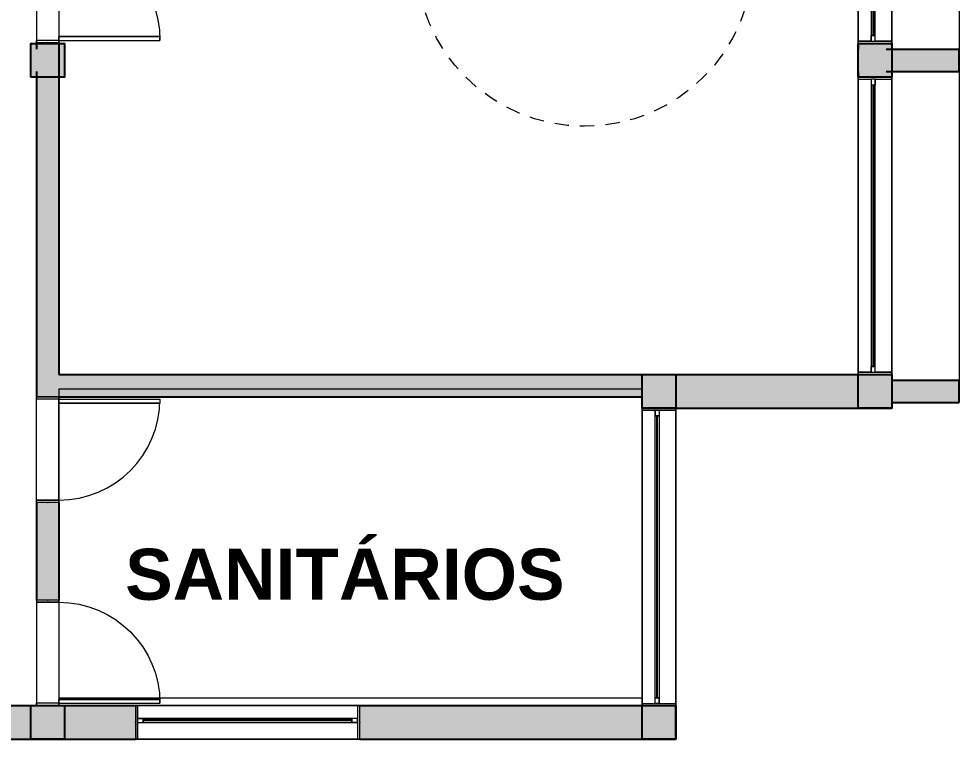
# Model space of a CAD drawing. Header units: metres. Extents: x 512 to 829, y -209 to 245.
# Drawn here: x 789.55 to 797.93, y -45.44 to -39.02 of the extents above; entities that cross this region are included whole.
import ezdxf

# ---------------------------------------------------------------- set-up
doc = ezdxf.new("R2010")
doc.units = ezdxf.units.M
doc.header["$LTSCALE"] = 0.508
doc.set_wipeout_variables(frame=1)
doc.header["$PDSIZE"] = -2
doc.linetypes.add('HIDDEN', pattern=[0.375, 0.25, -0.125])
for name, color, linetype, lineweight in [('COVID-DISTANCIAMENTO', 253, 'HIDDEN', 5), ('None', 7, 'Continuous', 5), ('NãoImprimir', 7, 'Continuous', 5), ('Peitoris', 2, 'Continuous', 5), ('Telhado-Princ', 7, 'Continuous', 5)]:
    doc.layers.add(name, color=color, linetype=linetype, lineweight=lineweight)
doc.styles.add('Arial (bold)', font='arialbd.ttf')

# ---------------------------------------------------------------- blocks, each defined once
blk = doc.blocks.new('Grupo-3505')
at = {"color": 7, "linetype": 'Continuous', "lineweight": 5}
for points in [[(-1.325, 0.15), (-1.30595, 0.15), (-1.30595, -0.15), (-1.325, -0.15)], [(1.30595, 0.15), (1.325, 0.15), (1.325, -0.15), (1.30595, -0.15)]]:
    blk.add_wipeout(points, dxfattribs=at).dxf.layer = 'None'
at = {"layer": 'None', "color": 7, "linetype": 'Continuous', "lineweight": 5}
for points in [[(-1.325, 0.15), (-1.30595, 0.15), (-1.30595, -0.15), (-1.325, -0.15)], [(1.30595, 0.15), (1.325, 0.15), (1.325, -0.15), (1.30595, -0.15)]]:
    blk.add_lwpolyline(points, close=True, dxfattribs=at)
blk = doc.blocks.new('Grupo-3506')
at = {"layer": 'None', "color": 7}
blk.add_blockref('Grupo-3505', (0, 0), dxfattribs=at)
at = {"layer": 'None', "color": 7, "linetype": 'Continuous', "lineweight": 5}
for p, q in [((-1.325, 0.15), (-1.30595, 0.15)), ((-1.30595, 0.15), (-1.30595, -0.15)), ((1.325, 0.15), (1.30595, 0.15)), ((1.30595, 0.15), (1.30595, -0.15)), ((-1.325, -0.15), (-1.30595, -0.15)), ((1.325, -0.15), (1.30595, -0.15))]:
    blk.add_line(p, q, dxfattribs=at)
blk = doc.blocks.new('Grupo-3507')
at = {"layer": 'None', "color": 7, "linetype": 'Continuous', "lineweight": 5}
for p, q in [((-1.30595, 0.034925), (-1.30595, 0)), ((1.30595, 0.034925), (1.30595, 0))]:
    blk.add_line(p, q, dxfattribs=at)
blk = doc.blocks.new('Grupo-3508')
at = {"color": 7, "linetype": 'Continuous', "lineweight": 5}
for points in [[(-1.30595, 0.034925), (-1.25515, 0.034925), (-1.25515, 0), (-1.30595, 0)], [(1.25515, 0.034925), (1.30595, 0.034925), (1.30595, 0), (1.25515, 0)]]:
    blk.add_wipeout(points, dxfattribs=at).dxf.layer = 'None'
at = {"layer": 'None', "color": 7, "linetype": 'Continuous', "lineweight": 5}
for points in [[(-1.30595, 0.034925), (-1.25515, 0.034925), (-1.25515, 0), (-1.30595, 0)], [(1.25515, 0.034925), (1.30595, 0.034925), (1.30595, 0), (1.25515, 0)]]:
    blk.add_lwpolyline(points, close=True, dxfattribs=at)
blk = doc.blocks.new('Grupo-3509')
at = {"layer": 'None', "color": 7}
blk.add_blockref('Grupo-3507', (0, 0), dxfattribs=at)
at = {"color": 7, "linetype": 'Continuous', "lineweight": 5}
blk.add_wipeout([(-1.25515, 0.034925), (1.25515, 0.034925), (1.25515, 0), (-1.25515, 0)], dxfattribs=at).dxf.layer = 'None'
at = {"layer": 'None', "color": 7, "linetype": 'Continuous', "lineweight": 5}
blk.add_lwpolyline([(-1.25515, 0.034925), (1.25515, 0.034925), (1.25515, 0), (-1.25515, 0)], close=True, dxfattribs=at)
at = {"layer": 'None', "color": 7}
blk.add_blockref('Grupo-3508', (0, 0), dxfattribs=at)
at = {"layer": 'None', "color": 7, "linetype": 'Continuous', "lineweight": 5}
for p, q in [((-1.30595, 0.034925), (-1.25515, 0.034925)), ((-1.30595, 0), (-1.25515, 0)), ((-1.25515, 0.034925), (-1.25515, 0)), ((1.30595, 0.034925), (1.25515, 0.034925)), ((1.25515, 0.034925), (1.25515, 0)), ((1.30595, 0), (1.25515, 0))]:
    blk.add_line(p, q, dxfattribs=at)
blk = doc.blocks.new('Grupo-3510')
at = {"color": 7, "linetype": 'Continuous', "lineweight": 9}
blk.add_wipeout([(-1.2551, 0.0181), (1.2551, 0.0181), (1.2551, 0.0168), (-1.2551, 0.0168)], dxfattribs=at).dxf.layer = 'None'
blk = doc.blocks.new('Grupo-3511')
at = {"layer": 'None', "color": 7}
blk.add_blockref('Grupo-3510', (0, 0), dxfattribs=at)
at = {"layer": 'None', "color": 7, "linetype": 'Continuous', "lineweight": 25}
for p, q in [((-1.2551, 0.0181), (1.2551, 0.0181)), ((-1.2551, 0.0168), (1.2551, 0.0168))]:
    blk.add_line(p, q, dxfattribs=at)
blk = doc.blocks.new('Grupo-3512')
at = {"layer": 'None', "color": 7, "linetype": 'Continuous', "lineweight": 20}
for p, q in [((1.325, 0.15), (-1.325, 0.15)), ((1.325, -0.15), (-1.325, -0.15))]:
    blk.add_line(p, q, dxfattribs=at)
blk = doc.blocks.new('Window (2D)-309')
at = {"color": 7, "linetype": 'Continuous', "lineweight": 5}
blk.add_wipeout([(-1.325, 0.15), (1.325, 0.15), (1.325, -0.15), (-1.325, -0.15)], dxfattribs=at).dxf.layer = 'None'
at = {"layer": 'None', "color": 7}
blk.add_blockref('Grupo-3506', (0, 0), dxfattribs=at)
at = {"layer": 'None', "color": 7, "linetype": 'Continuous', "lineweight": 5}
for p, q in [((-1.325, 0.15), (1.325, 0.15)), ((-1.325, -0.15), (1.325, -0.15))]:
    blk.add_line(p, q, dxfattribs=at)
at = {"layer": 'NãoImprimir', "linetype": 'Continuous'}
for p in [(-1.325, 0), (1.325, 0)]:
    blk.add_point(p, dxfattribs=at)
at = {"layer": 'Peitoris'}
blk.add_blockref('Grupo-3509', (0, 0), dxfattribs=at)
blk.add_blockref('Grupo-3511', (0, 0), dxfattribs=at)
at = {"layer": 'Telhado-Princ'}
blk.add_blockref('Grupo-3512', (0, 0), dxfattribs=at)
blk = doc.blocks.new('Grupo-3521')
at = {"color": 7, "linetype": 'Continuous', "lineweight": 5}
for points in [[(-1.325, 0.15), (-1.30595, 0.15), (-1.30595, -0.15), (-1.325, -0.15)], [(1.30595, 0.15), (1.325, 0.15), (1.325, -0.15), (1.30595, -0.15)]]:
    blk.add_wipeout(points, dxfattribs=at).dxf.layer = 'None'
at = {"layer": 'None', "color": 7, "linetype": 'Continuous', "lineweight": 5}
for points in [[(-1.325, 0.15), (-1.30595, 0.15), (-1.30595, -0.15), (-1.325, -0.15)], [(1.30595, 0.15), (1.325, 0.15), (1.325, -0.15), (1.30595, -0.15)]]:
    blk.add_lwpolyline(points, close=True, dxfattribs=at)
blk = doc.blocks.new('Grupo-3522')
at = {"layer": 'None', "color": 7}
blk.add_blockref('Grupo-3521', (0, 0), dxfattribs=at)
at = {"layer": 'None', "color": 7, "linetype": 'Continuous', "lineweight": 5}
for p, q in [((-1.325, 0.15), (-1.30595, 0.15)), ((-1.30595, 0.15), (-1.30595, -0.15)), ((1.325, 0.15), (1.30595, 0.15)), ((1.30595, 0.15), (1.30595, -0.15)), ((-1.325, -0.15), (-1.30595, -0.15)), ((1.325, -0.15), (1.30595, -0.15))]:
    blk.add_line(p, q, dxfattribs=at)
blk = doc.blocks.new('Grupo-3523')
at = {"layer": 'None', "color": 7, "linetype": 'Continuous', "lineweight": 5}
for p, q in [((-1.30595, 0.034925), (-1.30595, 0)), ((1.30595, 0.034925), (1.30595, 0))]:
    blk.add_line(p, q, dxfattribs=at)
blk = doc.blocks.new('Grupo-3524')
at = {"color": 7, "linetype": 'Continuous', "lineweight": 5}
for points in [[(-1.30595, 0.034925), (-1.25515, 0.034925), (-1.25515, 0), (-1.30595, 0)], [(1.25515, 0.034925), (1.30595, 0.034925), (1.30595, 0), (1.25515, 0)]]:
    blk.add_wipeout(points, dxfattribs=at).dxf.layer = 'None'
at = {"layer": 'None', "color": 7, "linetype": 'Continuous', "lineweight": 5}
for points in [[(-1.30595, 0.034925), (-1.25515, 0.034925), (-1.25515, 0), (-1.30595, 0)], [(1.25515, 0.034925), (1.30595, 0.034925), (1.30595, 0), (1.25515, 0)]]:
    blk.add_lwpolyline(points, close=True, dxfattribs=at)
blk = doc.blocks.new('Grupo-3525')
at = {"layer": 'None', "color": 7}
blk.add_blockref('Grupo-3523', (0, 0), dxfattribs=at)
at = {"color": 7, "linetype": 'Continuous', "lineweight": 5}
blk.add_wipeout([(-1.25515, 0.034925), (1.25515, 0.034925), (1.25515, 0), (-1.25515, 0)], dxfattribs=at).dxf.layer = 'None'
at = {"layer": 'None', "color": 7, "linetype": 'Continuous', "lineweight": 5}
blk.add_lwpolyline([(-1.25515, 0.034925), (1.25515, 0.034925), (1.25515, 0), (-1.25515, 0)], close=True, dxfattribs=at)
at = {"layer": 'None', "color": 7}
blk.add_blockref('Grupo-3524', (0, 0), dxfattribs=at)
at = {"layer": 'None', "color": 7, "linetype": 'Continuous', "lineweight": 5}
for p, q in [((-1.30595, 0.034925), (-1.25515, 0.034925)), ((-1.30595, 0), (-1.25515, 0)), ((-1.25515, 0.034925), (-1.25515, 0)), ((1.30595, 0.034925), (1.25515, 0.034925)), ((1.25515, 0.034925), (1.25515, 0)), ((1.30595, 0), (1.25515, 0))]:
    blk.add_line(p, q, dxfattribs=at)
blk = doc.blocks.new('Grupo-3526')
at = {"color": 7, "linetype": 'Continuous', "lineweight": 9}
blk.add_wipeout([(-1.2551, 0.0181), (1.2551, 0.0181), (1.2551, 0.0168), (-1.2551, 0.0168)], dxfattribs=at).dxf.layer = 'None'
blk = doc.blocks.new('Grupo-3527')
at = {"layer": 'None', "color": 7}
blk.add_blockref('Grupo-3526', (0, 0), dxfattribs=at)
at = {"layer": 'None', "color": 7, "linetype": 'Continuous', "lineweight": 25}
for p, q in [((-1.2551, 0.0181), (1.2551, 0.0181)), ((-1.2551, 0.0168), (1.2551, 0.0168))]:
    blk.add_line(p, q, dxfattribs=at)
blk = doc.blocks.new('Grupo-3528')
at = {"layer": 'None', "color": 7, "linetype": 'Continuous', "lineweight": 20}
for p, q in [((1.325, 0.15), (-1.325, 0.15)), ((1.325, -0.15), (-1.325, -0.15))]:
    blk.add_line(p, q, dxfattribs=at)
blk = doc.blocks.new('Window (2D)-311')
at = {"color": 7, "linetype": 'Continuous', "lineweight": 5}
blk.add_wipeout([(-1.325, 0.15), (1.325, 0.15), (1.325, -0.15), (-1.325, -0.15)], dxfattribs=at).dxf.layer = 'None'
at = {"layer": 'None', "color": 7}
blk.add_blockref('Grupo-3522', (0, 0), dxfattribs=at)
at = {"layer": 'None', "color": 7, "linetype": 'Continuous', "lineweight": 5}
for p, q in [((-1.325, 0.15), (1.325, 0.15)), ((-1.325, -0.15), (1.325, -0.15))]:
    blk.add_line(p, q, dxfattribs=at)
at = {"layer": 'NãoImprimir', "linetype": 'Continuous'}
for p in [(-1.325, 0), (1.325, 0)]:
    blk.add_point(p, dxfattribs=at)
at = {"layer": 'Peitoris'}
blk.add_blockref('Grupo-3525', (0, 0), dxfattribs=at)
blk.add_blockref('Grupo-3527', (0, 0), dxfattribs=at)
at = {"layer": 'Telhado-Princ'}
blk.add_blockref('Grupo-3528', (0, 0), dxfattribs=at)
blk = doc.blocks.new('Grupo-3529')
at = {"layer": 'None', "color": 7, "linetype": 'Continuous', "lineweight": 5}
for p, q in [((-0.47, 0.1), (-0.47, -0.1)), ((0.47, 0.1), (0.47, -0.1))]:
    blk.add_line(p, q, dxfattribs=at)
blk = doc.blocks.new('Grupo-3530')
at = {"color": 7, "linetype": 'Continuous', "lineweight": 5}
for points in [[(-0.47, 0.1), (-0.45, 0.1), (-0.45, -0.1), (-0.47, -0.1)], [(0.45, 0.1), (0.47, 0.1), (0.47, -0.1), (0.45, -0.1)]]:
    blk.add_wipeout(points, dxfattribs=at).dxf.layer = 'None'
at = {"layer": 'None', "color": 7, "linetype": 'Continuous', "lineweight": 5}
for points in [[(-0.47, 0.1), (-0.45, 0.1), (-0.45, -0.1), (-0.47, -0.1)], [(0.45, 0.1), (0.47, 0.1), (0.47, -0.1), (0.45, -0.1)]]:
    blk.add_lwpolyline(points, close=True, dxfattribs=at)
blk = doc.blocks.new('Grupo-3531')
at = {"layer": 'None', "color": 7}
blk.add_blockref('Grupo-3529', (0, 0), dxfattribs=at)
blk.add_blockref('Grupo-3530', (0, 0), dxfattribs=at)
at = {"layer": 'None', "color": 7, "linetype": 'Continuous', "lineweight": 5}
for p, q in [((-0.47, 0.1), (-0.45, 0.1)), ((-0.45, 0.1), (-0.45, -0.1)), ((0.47, 0.1), (0.45, 0.1)), ((0.45, 0.1), (0.45, -0.1)), ((-0.47, -0.1), (-0.45, -0.1)), ((0.47, -0.1), (0.45, -0.1))]:
    blk.add_line(p, q, dxfattribs=at)
blk = doc.blocks.new('Grupo-3532')
at = {"layer": 'None', "color": 7, "linetype": 'Continuous', "lineweight": 5}
blk.add_arc((-0.45, 0.1), 0.9, 0, 90, dxfattribs=at)
blk = doc.blocks.new('Grupo-3533')
at = {"color": 7, "linetype": 'Continuous', "lineweight": 5}
blk.add_wipeout([(-0.45, 0.1), (-0.45, 1), (-0.415, 1), (-0.415, 0.1)], dxfattribs=at).dxf.layer = 'None'
at = {"layer": 'None', "color": 7, "linetype": 'Continuous', "lineweight": 5}
blk.add_lwpolyline([(-0.45, 0.1), (-0.45, 1), (-0.415, 1), (-0.415, 0.1)], close=True, dxfattribs=at)
blk = doc.blocks.new('Grupo-3534')
at = {"layer": 'None', "color": 7}
blk.add_blockref('Grupo-3533', (0, 0), dxfattribs=at)
at = {"layer": 'None', "color": 7, "linetype": 'Continuous', "lineweight": 5}
for p, q in [((-0.45, 0.1), (-0.45, 1)), ((-0.45, 1), (-0.415, 1)), ((-0.415, 0.1), (-0.415, 1)), ((-0.45, 0.1), (-0.415, 0.1))]:
    blk.add_line(p, q, dxfattribs=at)
blk = doc.blocks.new('Grupo-3535')
at = {"layer": 'Peitoris', "color": 7}
blk.add_blockref('Grupo-3534', (0, 0), dxfattribs=at)
blk = doc.blocks.new('Grupo-3536')
at = {"layer": 'None', "color": 7, "linetype": 'Continuous', "lineweight": 5}
for p, q in [((0.47, 0.1), (-0.47, 0.1)), ((0.47, -0.1), (-0.47, -0.1))]:
    blk.add_line(p, q, dxfattribs=at)
blk = doc.blocks.new('Door (2D)-118')
at = {"layer": 'None', "color": 7}
blk.add_blockref('Grupo-3531', (0, 0), dxfattribs=at)
at = {"layer": 'NãoImprimir', "color": 7, "linetype": 'Continuous', "lineweight": 5}
for p in [(-0.47, 0), (0.47, 0)]:
    blk.add_point(p, dxfattribs=at)
at = {"layer": 'Peitoris', "color": 7}
blk.add_blockref('Grupo-3532', (0, 0), dxfattribs=at)
at = {"layer": 'None', "color": 7}
blk.add_blockref('Grupo-3535', (0, 0), dxfattribs=at)
at = {"layer": 'Telhado-Princ', "color": 7}
blk.add_blockref('Grupo-3536', (0, 0), dxfattribs=at)
blk = doc.blocks.new('Grupo-3545')
at = {"layer": 'None', "color": 7, "linetype": 'Continuous', "lineweight": 5}
for p, q in [((-0.47, 0.1), (-0.47, -0.1)), ((0.47, 0.1), (0.47, -0.1))]:
    blk.add_line(p, q, dxfattribs=at)
blk = doc.blocks.new('Grupo-3546')
at = {"color": 7, "linetype": 'Continuous', "lineweight": 5}
for points in [[(-0.47, 0.1), (-0.45, 0.1), (-0.45, -0.1), (-0.47, -0.1)], [(0.45, 0.1), (0.47, 0.1), (0.47, -0.1), (0.45, -0.1)]]:
    blk.add_wipeout(points, dxfattribs=at).dxf.layer = 'None'
at = {"layer": 'None', "color": 7, "linetype": 'Continuous', "lineweight": 5}
for points in [[(-0.47, 0.1), (-0.45, 0.1), (-0.45, -0.1), (-0.47, -0.1)], [(0.45, 0.1), (0.47, 0.1), (0.47, -0.1), (0.45, -0.1)]]:
    blk.add_lwpolyline(points, close=True, dxfattribs=at)
blk = doc.blocks.new('Grupo-3547')
at = {"layer": 'None', "color": 7}
blk.add_blockref('Grupo-3545', (0, 0), dxfattribs=at)
blk.add_blockref('Grupo-3546', (0, 0), dxfattribs=at)
at = {"layer": 'None', "color": 7, "linetype": 'Continuous', "lineweight": 5}
for p, q in [((-0.47, 0.1), (-0.45, 0.1)), ((-0.45, 0.1), (-0.45, -0.1)), ((0.47, 0.1), (0.45, 0.1)), ((0.45, 0.1), (0.45, -0.1)), ((-0.47, -0.1), (-0.45, -0.1)), ((0.47, -0.1), (0.45, -0.1))]:
    blk.add_line(p, q, dxfattribs=at)
blk = doc.blocks.new('Grupo-3548')
at = {"layer": 'None', "color": 7, "linetype": 'Continuous', "lineweight": 5}
blk.add_arc((-0.45, 0.1), 0.9, 0, 90, dxfattribs=at)
blk = doc.blocks.new('Grupo-3549')
at = {"color": 7, "linetype": 'Continuous', "lineweight": 5}
blk.add_wipeout([(-0.45, 0.1), (-0.45, 1), (-0.415, 1), (-0.415, 0.1)], dxfattribs=at).dxf.layer = 'None'
at = {"layer": 'None', "color": 7, "linetype": 'Continuous', "lineweight": 5}
blk.add_lwpolyline([(-0.45, 0.1), (-0.45, 1), (-0.415, 1), (-0.415, 0.1)], close=True, dxfattribs=at)
blk = doc.blocks.new('Grupo-3550')
at = {"layer": 'None', "color": 7}
blk.add_blockref('Grupo-3549', (0, 0), dxfattribs=at)
at = {"layer": 'None', "color": 7, "linetype": 'Continuous', "lineweight": 5}
for p, q in [((-0.45, 0.1), (-0.45, 1)), ((-0.45, 1), (-0.415, 1)), ((-0.415, 0.1), (-0.415, 1)), ((-0.45, 0.1), (-0.415, 0.1))]:
    blk.add_line(p, q, dxfattribs=at)
blk = doc.blocks.new('Grupo-3551')
at = {"layer": 'Peitoris', "color": 7}
blk.add_blockref('Grupo-3550', (0, 0), dxfattribs=at)
blk = doc.blocks.new('Grupo-3552')
at = {"layer": 'None', "color": 7, "linetype": 'Continuous', "lineweight": 5}
for p, q in [((0.47, 0.1), (-0.47, 0.1)), ((0.47, -0.1), (-0.47, -0.1))]:
    blk.add_line(p, q, dxfattribs=at)
blk = doc.blocks.new('Door (2D)-120')
at = {"layer": 'None', "color": 7}
blk.add_blockref('Grupo-3547', (0, 0), dxfattribs=at)
at = {"layer": 'NãoImprimir', "color": 7, "linetype": 'Continuous', "lineweight": 5}
for p in [(-0.47, 0), (0.47, 0)]:
    blk.add_point(p, dxfattribs=at)
at = {"layer": 'Peitoris', "color": 7}
blk.add_blockref('Grupo-3548', (0, 0), dxfattribs=at)
at = {"layer": 'None', "color": 7}
blk.add_blockref('Grupo-3551', (0, 0), dxfattribs=at)
at = {"layer": 'Telhado-Princ', "color": 7}
blk.add_blockref('Grupo-3552', (0, 0), dxfattribs=at)
blk = doc.blocks.new('Grupo-3553')
at = {"layer": 'None', "color": 7, "linetype": 'Continuous', "lineweight": 5}
for p, q in [((-0.47, 0.1), (-0.47, -0.1)), ((0.47, 0.1), (0.47, -0.1))]:
    blk.add_line(p, q, dxfattribs=at)
blk = doc.blocks.new('Grupo-3554')
at = {"color": 7, "linetype": 'Continuous', "lineweight": 5}
for points in [[(-0.47, 0.1), (-0.45, 0.1), (-0.45, -0.1), (-0.47, -0.1)], [(0.45, 0.1), (0.47, 0.1), (0.47, -0.1), (0.45, -0.1)]]:
    blk.add_wipeout(points, dxfattribs=at).dxf.layer = 'None'
at = {"layer": 'None', "color": 7, "linetype": 'Continuous', "lineweight": 5}
for points in [[(-0.47, 0.1), (-0.45, 0.1), (-0.45, -0.1), (-0.47, -0.1)], [(0.45, 0.1), (0.47, 0.1), (0.47, -0.1), (0.45, -0.1)]]:
    blk.add_lwpolyline(points, close=True, dxfattribs=at)
blk = doc.blocks.new('Grupo-3555')
at = {"layer": 'None', "color": 7}
blk.add_blockref('Grupo-3553', (0, 0), dxfattribs=at)
blk.add_blockref('Grupo-3554', (0, 0), dxfattribs=at)
at = {"layer": 'None', "color": 7, "linetype": 'Continuous', "lineweight": 5}
for p, q in [((-0.47, 0.1), (-0.45, 0.1)), ((-0.45, 0.1), (-0.45, -0.1)), ((0.47, 0.1), (0.45, 0.1)), ((0.45, 0.1), (0.45, -0.1)), ((-0.47, -0.1), (-0.45, -0.1)), ((0.47, -0.1), (0.45, -0.1))]:
    blk.add_line(p, q, dxfattribs=at)
blk = doc.blocks.new('Grupo-3556')
at = {"layer": 'None', "color": 7, "linetype": 'Continuous', "lineweight": 5}
blk.add_arc((-0.45, 0.1), 0.9, 0, 90, dxfattribs=at)
blk = doc.blocks.new('Grupo-3557')
at = {"color": 7, "linetype": 'Continuous', "lineweight": 5}
blk.add_wipeout([(-0.45, 0.1), (-0.45, 1), (-0.415, 1), (-0.415, 0.1)], dxfattribs=at).dxf.layer = 'None'
at = {"layer": 'None', "color": 7, "linetype": 'Continuous', "lineweight": 5}
blk.add_lwpolyline([(-0.45, 0.1), (-0.45, 1), (-0.415, 1), (-0.415, 0.1)], close=True, dxfattribs=at)
blk = doc.blocks.new('Grupo-3558')
at = {"layer": 'None', "color": 7}
blk.add_blockref('Grupo-3557', (0, 0), dxfattribs=at)
at = {"layer": 'None', "color": 7, "linetype": 'Continuous', "lineweight": 5}
for p, q in [((-0.45, 0.1), (-0.45, 1)), ((-0.45, 1), (-0.415, 1)), ((-0.415, 0.1), (-0.415, 1)), ((-0.45, 0.1), (-0.415, 0.1))]:
    blk.add_line(p, q, dxfattribs=at)
blk = doc.blocks.new('Grupo-3559')
at = {"layer": 'Peitoris', "color": 7}
blk.add_blockref('Grupo-3558', (0, 0), dxfattribs=at)
blk = doc.blocks.new('Grupo-3560')
at = {"layer": 'None', "color": 7, "linetype": 'Continuous', "lineweight": 5}
for p, q in [((0.47, 0.1), (-0.47, 0.1)), ((0.47, -0.1), (-0.47, -0.1))]:
    blk.add_line(p, q, dxfattribs=at)
blk = doc.blocks.new('Door (2D)-121')
at = {"layer": 'None', "color": 7}
blk.add_blockref('Grupo-3555', (0, 0), dxfattribs=at)
at = {"layer": 'NãoImprimir', "color": 7, "linetype": 'Continuous', "lineweight": 5}
for p in [(-0.47, 0), (0.47, 0)]:
    blk.add_point(p, dxfattribs=at)
at = {"layer": 'Peitoris', "color": 7}
blk.add_blockref('Grupo-3556', (0, 0), dxfattribs=at)
at = {"layer": 'None', "color": 7}
blk.add_blockref('Grupo-3559', (0, 0), dxfattribs=at)
at = {"layer": 'Telhado-Princ', "color": 7}
blk.add_blockref('Grupo-3560', (0, 0), dxfattribs=at)
blk = doc.blocks.new('Grupo-3561')
at = {"color": 7, "linetype": 'Continuous', "lineweight": 5}
for points in [[(-1, 0.15), (-0.98095, 0.15), (-0.98095, -0.15), (-1, -0.15)], [(0.98095, 0.15), (1, 0.15), (1, -0.15), (0.98095, -0.15)]]:
    blk.add_wipeout(points, dxfattribs=at).dxf.layer = 'None'
at = {"layer": 'None', "color": 7, "linetype": 'Continuous', "lineweight": 5}
for points in [[(-1, 0.15), (-0.98095, 0.15), (-0.98095, -0.15), (-1, -0.15)], [(0.98095, 0.15), (1, 0.15), (1, -0.15), (0.98095, -0.15)]]:
    blk.add_lwpolyline(points, close=True, dxfattribs=at)
blk = doc.blocks.new('Grupo-3562')
at = {"layer": 'None', "color": 7}
blk.add_blockref('Grupo-3561', (0, 0), dxfattribs=at)
at = {"layer": 'None', "color": 7, "linetype": 'Continuous', "lineweight": 5}
for p, q in [((-1, 0.15), (-0.98095, 0.15)), ((-0.98095, 0.15), (-0.98095, -0.15)), ((1, 0.15), (0.98095, 0.15)), ((0.98095, 0.15), (0.98095, -0.15)), ((-1, -0.15), (-0.98095, -0.15)), ((1, -0.15), (0.98095, -0.15))]:
    blk.add_line(p, q, dxfattribs=at)
blk = doc.blocks.new('Grupo-3563')
at = {"layer": 'None', "color": 7, "linetype": 'Continuous', "lineweight": 5}
for p, q in [((-0.98095, 0.034925), (-0.98095, 0)), ((0.98095, 0.034925), (0.98095, 0))]:
    blk.add_line(p, q, dxfattribs=at)
blk = doc.blocks.new('Grupo-3564')
at = {"color": 7, "linetype": 'Continuous', "lineweight": 5}
for points in [[(-0.98095, 0.034925), (-0.93015, 0.034925), (-0.93015, 0), (-0.98095, 0)], [(0.93015, 0.034925), (0.98095, 0.034925), (0.98095, 0), (0.93015, 0)]]:
    blk.add_wipeout(points, dxfattribs=at).dxf.layer = 'None'
at = {"layer": 'None', "color": 7, "linetype": 'Continuous', "lineweight": 5}
for points in [[(-0.98095, 0.034925), (-0.93015, 0.034925), (-0.93015, 0), (-0.98095, 0)], [(0.93015, 0.034925), (0.98095, 0.034925), (0.98095, 0), (0.93015, 0)]]:
    blk.add_lwpolyline(points, close=True, dxfattribs=at)
blk = doc.blocks.new('Grupo-3565')
at = {"layer": 'None', "color": 7}
blk.add_blockref('Grupo-3563', (0, 0), dxfattribs=at)
at = {"color": 7, "linetype": 'Continuous', "lineweight": 5}
blk.add_wipeout([(-0.93015, 0.034925), (0.93015, 0.034925), (0.93015, 0), (-0.93015, 0)], dxfattribs=at).dxf.layer = 'None'
at = {"layer": 'None', "color": 7, "linetype": 'Continuous', "lineweight": 5}
blk.add_lwpolyline([(-0.93015, 0.034925), (0.93015, 0.034925), (0.93015, 0), (-0.93015, 0)], close=True, dxfattribs=at)
at = {"layer": 'None', "color": 7}
blk.add_blockref('Grupo-3564', (0, 0), dxfattribs=at)
at = {"layer": 'None', "color": 7, "linetype": 'Continuous', "lineweight": 5}
for p, q in [((-0.98095, 0.034925), (-0.93015, 0.034925)), ((-0.98095, 0), (-0.93015, 0)), ((-0.93015, 0.034925), (-0.93015, 0)), ((0.98095, 0.034925), (0.93015, 0.034925)), ((0.93015, 0.034925), (0.93015, 0)), ((0.98095, 0), (0.93015, 0))]:
    blk.add_line(p, q, dxfattribs=at)
blk = doc.blocks.new('Grupo-3566')
at = {"color": 7, "linetype": 'Continuous', "lineweight": 9}
blk.add_wipeout([(-0.9302, 0.0181), (0.9302, 0.0181), (0.9302, 0.0168), (-0.9302, 0.0168)], dxfattribs=at).dxf.layer = 'None'
blk = doc.blocks.new('Grupo-3567')
at = {"layer": 'None', "color": 7}
blk.add_blockref('Grupo-3566', (0, 0), dxfattribs=at)
at = {"layer": 'None', "color": 7, "linetype": 'Continuous', "lineweight": 25}
for p, q in [((-0.9302, 0.0181), (0.9302, 0.0181)), ((-0.9302, 0.0168), (0.9302, 0.0168))]:
    blk.add_line(p, q, dxfattribs=at)
blk = doc.blocks.new('Grupo-3568')
at = {"layer": 'None', "color": 7, "linetype": 'Continuous', "lineweight": 20}
for p, q in [((1, 0.15), (-1, 0.15)), ((1, -0.15), (-1, -0.15))]:
    blk.add_line(p, q, dxfattribs=at)
blk = doc.blocks.new('Window (2D)-312')
at = {"color": 7, "linetype": 'Continuous', "lineweight": 5}
blk.add_wipeout([(-1, 0.15), (1, 0.15), (1, -0.15), (-1, -0.15)], dxfattribs=at).dxf.layer = 'None'
at = {"layer": 'None', "color": 7}
blk.add_blockref('Grupo-3562', (0, 0), dxfattribs=at)
at = {"layer": 'None', "color": 7, "linetype": 'Continuous', "lineweight": 5}
for p, q in [((-1, 0.15), (1, 0.15)), ((-1, -0.15), (1, -0.15))]:
    blk.add_line(p, q, dxfattribs=at)
at = {"layer": 'NãoImprimir', "linetype": 'Continuous'}
for p in [(-1, 0), (1, 0)]:
    blk.add_point(p, dxfattribs=at)
at = {"layer": 'Peitoris'}
blk.add_blockref('Grupo-3565', (0, 0), dxfattribs=at)
blk.add_blockref('Grupo-3567', (0, 0), dxfattribs=at)
at = {"layer": 'Telhado-Princ'}
blk.add_blockref('Grupo-3568', (0, 0), dxfattribs=at)
blk = doc.blocks.new('Grupo-3569')
at = {"color": 7, "linetype": 'Continuous', "lineweight": 5}
for points in [[(-1.325, 0.15), (-1.30595, 0.15), (-1.30595, -0.15), (-1.325, -0.15)], [(1.30595, 0.15), (1.325, 0.15), (1.325, -0.15), (1.30595, -0.15)]]:
    blk.add_wipeout(points, dxfattribs=at).dxf.layer = 'None'
at = {"layer": 'None', "color": 7, "linetype": 'Continuous', "lineweight": 5}
for points in [[(-1.325, 0.15), (-1.30595, 0.15), (-1.30595, -0.15), (-1.325, -0.15)], [(1.30595, 0.15), (1.325, 0.15), (1.325, -0.15), (1.30595, -0.15)]]:
    blk.add_lwpolyline(points, close=True, dxfattribs=at)
blk = doc.blocks.new('Grupo-3570')
at = {"layer": 'None', "color": 7}
blk.add_blockref('Grupo-3569', (0, 0), dxfattribs=at)
at = {"layer": 'None', "color": 7, "linetype": 'Continuous', "lineweight": 5}
for p, q in [((-1.325, 0.15), (-1.30595, 0.15)), ((-1.30595, 0.15), (-1.30595, -0.15)), ((1.325, 0.15), (1.30595, 0.15)), ((1.30595, 0.15), (1.30595, -0.15)), ((-1.325, -0.15), (-1.30595, -0.15)), ((1.325, -0.15), (1.30595, -0.15))]:
    blk.add_line(p, q, dxfattribs=at)
blk = doc.blocks.new('Grupo-3571')
at = {"layer": 'None', "color": 7, "linetype": 'Continuous', "lineweight": 5}
for p, q in [((-1.30595, 0.034925), (-1.30595, 0)), ((1.30595, 0.034925), (1.30595, 0))]:
    blk.add_line(p, q, dxfattribs=at)
blk = doc.blocks.new('Grupo-3572')
at = {"color": 7, "linetype": 'Continuous', "lineweight": 5}
for points in [[(-1.30595, 0.034925), (-1.25515, 0.034925), (-1.25515, 0), (-1.30595, 0)], [(1.25515, 0.034925), (1.30595, 0.034925), (1.30595, 0), (1.25515, 0)]]:
    blk.add_wipeout(points, dxfattribs=at).dxf.layer = 'None'
at = {"layer": 'None', "color": 7, "linetype": 'Continuous', "lineweight": 5}
for points in [[(-1.30595, 0.034925), (-1.25515, 0.034925), (-1.25515, 0), (-1.30595, 0)], [(1.25515, 0.034925), (1.30595, 0.034925), (1.30595, 0), (1.25515, 0)]]:
    blk.add_lwpolyline(points, close=True, dxfattribs=at)
blk = doc.blocks.new('Grupo-3573')
at = {"layer": 'None', "color": 7}
blk.add_blockref('Grupo-3571', (0, 0), dxfattribs=at)
at = {"color": 7, "linetype": 'Continuous', "lineweight": 5}
blk.add_wipeout([(-1.25515, 0.034925), (1.25515, 0.034925), (1.25515, 0), (-1.25515, 0)], dxfattribs=at).dxf.layer = 'None'
at = {"layer": 'None', "color": 7, "linetype": 'Continuous', "lineweight": 5}
blk.add_lwpolyline([(-1.25515, 0.034925), (1.25515, 0.034925), (1.25515, 0), (-1.25515, 0)], close=True, dxfattribs=at)
at = {"layer": 'None', "color": 7}
blk.add_blockref('Grupo-3572', (0, 0), dxfattribs=at)
at = {"layer": 'None', "color": 7, "linetype": 'Continuous', "lineweight": 5}
for p, q in [((-1.30595, 0.034925), (-1.25515, 0.034925)), ((-1.30595, 0), (-1.25515, 0)), ((-1.25515, 0.034925), (-1.25515, 0)), ((1.30595, 0.034925), (1.25515, 0.034925)), ((1.25515, 0.034925), (1.25515, 0)), ((1.30595, 0), (1.25515, 0))]:
    blk.add_line(p, q, dxfattribs=at)
blk = doc.blocks.new('Grupo-3574')
at = {"color": 7, "linetype": 'Continuous', "lineweight": 9}
blk.add_wipeout([(-1.2551, 0.0181), (1.2551, 0.0181), (1.2551, 0.0168), (-1.2551, 0.0168)], dxfattribs=at).dxf.layer = 'None'
blk = doc.blocks.new('Grupo-3575')
at = {"layer": 'None', "color": 7}
blk.add_blockref('Grupo-3574', (0, 0), dxfattribs=at)
at = {"layer": 'None', "color": 7, "linetype": 'Continuous', "lineweight": 25}
for p, q in [((-1.2551, 0.0181), (1.2551, 0.0181)), ((-1.2551, 0.0168), (1.2551, 0.0168))]:
    blk.add_line(p, q, dxfattribs=at)
blk = doc.blocks.new('Grupo-3576')
at = {"layer": 'None', "color": 7, "linetype": 'Continuous', "lineweight": 20}
for p, q in [((1.325, 0.15), (-1.325, 0.15)), ((1.325, -0.15), (-1.325, -0.15))]:
    blk.add_line(p, q, dxfattribs=at)
blk = doc.blocks.new('Window (2D)-313')
at = {"color": 7, "linetype": 'Continuous', "lineweight": 5}
blk.add_wipeout([(-1.325, 0.15), (1.325, 0.15), (1.325, -0.15), (-1.325, -0.15)], dxfattribs=at).dxf.layer = 'None'
at = {"layer": 'None', "color": 7}
blk.add_blockref('Grupo-3570', (0, 0), dxfattribs=at)
at = {"layer": 'None', "color": 7, "linetype": 'Continuous', "lineweight": 5}
for p, q in [((-1.325, 0.15), (1.325, 0.15)), ((-1.325, -0.15), (1.325, -0.15))]:
    blk.add_line(p, q, dxfattribs=at)
at = {"layer": 'NãoImprimir', "linetype": 'Continuous'}
for p in [(-1.325, 0), (1.325, 0)]:
    blk.add_point(p, dxfattribs=at)
at = {"layer": 'Peitoris'}
blk.add_blockref('Grupo-3573', (0, 0), dxfattribs=at)
blk.add_blockref('Grupo-3575', (0, 0), dxfattribs=at)
at = {"layer": 'Telhado-Princ'}
blk.add_blockref('Grupo-3576', (0, 0), dxfattribs=at)
blk = doc.blocks.new('Grupo-3581')
at = {"layer": 'None', "linetype": 'Continuous', "lineweight": 0}
for points in [[(73.575, 59.1), (73.575, 59.4), (73.875, 59.4), (73.875, 59.1)], [(80.95, 59.1), (80.95, 59.4), (81.25, 59.4), (81.25, 59.1)]]:
    blk.add_hatch(color=255, dxfattribs=at).paths.add_polyline_path(points)
at = {"layer": 'None', "color": 7, "linetype": 'Continuous', "lineweight": 25}
for points in [[(73.575, 59.1), (73.575, 59.4), (73.875, 59.4), (73.875, 59.1)], [(80.95, 59.1), (80.95, 59.4), (81.25, 59.4), (81.25, 59.1)]]:
    blk.add_lwpolyline(points, close=True, dxfattribs=at)
blk = doc.blocks.new('Grupo-3582')
at = {"layer": 'None', "linetype": 'Continuous', "lineweight": 0}
for points in [[(73.575, 53.2), (73.575, 53.5), (73.875, 53.5), (73.875, 53.2)], [(79.025, 53.2), (79.025, 53.5), (79.325, 53.5), (79.325, 53.2)]]:
    blk.add_hatch(color=255, dxfattribs=at).paths.add_polyline_path(points)
at = {"layer": 'None', "color": 7, "linetype": 'Continuous', "lineweight": 25}
for points in [[(73.575, 53.2), (73.575, 53.5), (73.875, 53.5), (73.875, 53.2)], [(79.025, 53.2), (79.025, 53.5), (79.325, 53.5), (79.325, 53.2)]]:
    blk.add_lwpolyline(points, close=True, dxfattribs=at)
blk = doc.blocks.new('Grupo-3583')
at = {"layer": 'None', "linetype": 'Continuous', "lineweight": 0}
for points in [[(79.025, 56.15), (79.025, 56.45), (79.325, 56.45), (79.325, 56.15)], [(80.95, 56.15), (80.95, 56.45), (81.25, 56.45), (81.25, 56.15)]]:
    blk.add_hatch(color=255, dxfattribs=at).paths.add_polyline_path(points)
at = {"layer": 'None', "color": 7, "linetype": 'Continuous', "lineweight": 25}
for points in [[(79.025, 56.15), (79.025, 56.45), (79.325, 56.45), (79.325, 56.15)], [(80.95, 56.15), (80.95, 56.45), (81.25, 56.45), (81.25, 56.15)]]:
    blk.add_lwpolyline(points, close=True, dxfattribs=at)

msp = doc.modelspace()

# ---------------------------------------------------------------- linework, layer by layer
at = {"layer": 'COVID-DISTANCIAMENTO'}
msp.add_circle((794.5943, -38.4753), 1.5, dxfattribs=at)
at = {"layer": 'None', "color": 7, "linetype": 'Continuous', "lineweight": 5}
for p, q in [((797.9335, -36.5368), (797.9335, -39.2868)), ((797.9335, -39.4868), (797.9335, -42.2368))]:
    msp.add_line(p, q, dxfattribs=at)
at = {"layer": 'None', "color": 7, "linetype": 'Continuous', "lineweight": 25}
for p, q in [((789.7085, -39.2293), (789.7085, -39.2868)), ((789.9085, -39.2293), (789.9085, -42.1868)), ((797.0335, -39.2368), (797.0335, -39.2868)), ((797.2835, -39.2868), (797.9335, -39.2868)), ((797.3335, -39.2368), (797.3335, -39.2868)), ((797.9335, -39.4868), (797.9335, -39.2868)), ((789.7085, -39.4868), (789.7085, -42.3868)), ((797.0335, -39.4868), (797.0335, -39.5368)), ((797.2835, -39.4868), (797.9335, -39.4868)), ((797.3335, -39.4868), (797.3335, -39.5368)), ((789.9085, -42.1868), (795.1085, -42.1868)), ((795.1085, -42.1868), (797.0335, -42.1868)), ((797.3335, -42.1868), (797.3335, -42.4868)), ((797.3335, -42.2368), (797.9335, -42.2368)), ((797.9335, -42.4368), (797.9335, -42.2368)), ((795.4085, -42.4868), (797.3335, -42.4868)), ((797.3335, -42.4368), (797.9335, -42.4368)), ((789.7085, -43.3268), (789.7085, -44.1968)), ((792.5895, -45.1368), (795.1085, -45.1368)), ((795.4085, -45.4368), (795.4085, -45.1368)), ((782.1385, -45.4368), (790.5895, -45.4368)), ((792.5895, -45.4368), (795.4085, -45.4368))]:
    msp.add_line(p, q, dxfattribs=at)
at = {"layer": 'None', "color": 254, "linetype": 'Continuous'}
for points in [[(797.0335, -39.2368), (797.3335, -39.2368), (797.0335, -39.5368), (797.3335, -39.5368)], [(797.0335, -42.1868), (797.3335, -42.1868), (797.0335, -42.1868), (797.3335, -42.4868)], [(795.4085, -45.4368), (795.1085, -45.1368), (795.4085, -45.1368), (795.1085, -45.1368)]]:
    msp.add_solid(points, dxfattribs=at)
at = {"layer": 'None', "color": 250, "linetype": 'Continuous'}
for points in [[(797.2835, -39.4868), (797.2835, -39.2868), (797.9335, -39.4868), (797.9335, -39.2868)], [(797.3335, -42.4368), (797.3335, -42.2368), (797.9335, -42.4368), (797.9335, -42.2368)], [(789.7085, -45.1368), (789.9085, -45.1368), (789.7085, -45.1368), (789.9085, -45.1368)], [(792.5895, -45.4368), (792.5895, -45.1368), (795.4085, -45.4368), (795.1085, -45.1368)]]:
    msp.add_solid(points, dxfattribs=at)

# ---------------------------------------------------------------- wipeouts: each hides what was drawn before it
at = {"color": 7, "linetype": 'Continuous', "lineweight": 5}
msp.add_wipeout([(795.1085, -42.3187), (789.9085, -42.3187), (789.9085, -45.0687), (795.1085, -45.0687)], dxfattribs=at).dxf.layer = 'None'

# ---------------------------------------------------------------- next in the draw order: linework, layer by layer
at = {"layer": 'None', "color": 7, "linetype": 'Continuous', "lineweight": 25}
for p, q in [((789.9085, -42.3868), (795.1085, -42.3868)), ((795.1085, -42.4868), (795.1085, -42.3868)), ((789.9085, -43.3268), (789.9085, -44.1968))]:
    msp.add_line(p, q, dxfattribs=at)
at = {"layer": 'None', "color": 7, "linetype": 'Continuous', "lineweight": 5}
msp.add_lwpolyline([(795.1085, -42.3187), (789.9085, -42.3187), (789.9085, -45.0687), (795.1085, -45.0687)], close=True, dxfattribs=at)
at = {"layer": 'None', "color": 250, "linetype": 'Continuous'}
for points in [[(789.7085, -39.2293), (789.9085, -39.2293), (789.7085, -42.3868), (789.9085, -42.3868)], [(789.9085, -42.3868), (789.9085, -42.1868), (795.1085, -42.3868), (795.1085, -42.1868)], [(795.4085, -42.4868), (795.1085, -42.1868), (797.3335, -42.4868), (797.0335, -42.1868)], [(789.7085, -43.3268), (789.9085, -43.3268), (789.7085, -44.1968), (789.9085, -44.1968)]]:
    msp.add_solid(points, dxfattribs=at)
at = {"layer": 'None', "color": 254, "linetype": 'Continuous'}
msp.add_solid([(795.1085, -42.4868), (795.4085, -42.4868), (795.1085, -42.1868)], dxfattribs=at)

# ---------------------------------------------------------------- next in the draw order: block references
at = {"layer": 'None', "color": 7, "xscale": -1, "rotation": 90}
msp.add_blockref('Window (2D)-309', (797.1835, -37.9118), dxfattribs=at)

# ---------------------------------------------------------------- next in the draw order: block references
at = {"layer": 'None', "color": 7, "xscale": -1}
for name, p, rotation in [('Door (2D)-118', (789.8085, -38.7593), 270), ('Window (2D)-311', (797.1835, -40.8618), 90), ('Door (2D)-121', (789.8085, -44.6668), 270)]:
    msp.add_blockref(name, p, dxfattribs=dict(at, rotation=rotation))
at = {"layer": 'None', "color": 7}
for name, p, rotation in [('Door (2D)-120', (789.8085, -42.8568), 270), ('Window (2D)-313', (795.2585, -43.8118), 90)]:
    msp.add_blockref(name, p, dxfattribs=dict(at, rotation=rotation))

# ---------------------------------------------------------------- next in the draw order: linework, layer by layer
at = {"layer": 'None', "color": 7, "linetype": 'Continuous', "lineweight": 25}
for p, q in [((782.4385, -45.1368), (789.7085, -45.1368)), ((789.9085, -45.1368), (790.5895, -45.1368))]:
    msp.add_line(p, q, dxfattribs=at)
at = {"layer": 'None', "color": 250, "linetype": 'Continuous'}
msp.add_solid([(782.1385, -45.4368), (782.4385, -45.1368), (790.5895, -45.4368), (790.5895, -45.1368)], dxfattribs=at)

# ---------------------------------------------------------------- next in the draw order: block references
at = {"layer": 'None', "color": 7}
for name in ['Grupo-3581', 'Grupo-3583']:
    msp.add_blockref(name, (716.0835, -98.6368), dxfattribs=at)

# ---------------------------------------------------------------- next in the draw order: texts
at = {"layer": 'None', "color": 7, "insert": (792.4572, -43.74), "char_height": 0.45475, "attachment_point": 2, "line_spacing_factor": 0.992596, "style": 'Arial (bold)'}
msp.add_mtext('SANITÁRIOS', dxfattribs=at)

# ---------------------------------------------------------------- next in the draw order: block references
at = {"layer": 'None', "color": 7, "xscale": -1}
msp.add_blockref('Window (2D)-312', (791.5895, -45.2868), dxfattribs=at)

# ---------------------------------------------------------------- next in the draw order: block references
at = {"layer": 'None', "color": 7}
msp.add_blockref('Grupo-3582', (716.0835, -98.6368), dxfattribs=at)

doc.saveas('drawing.dxf')
